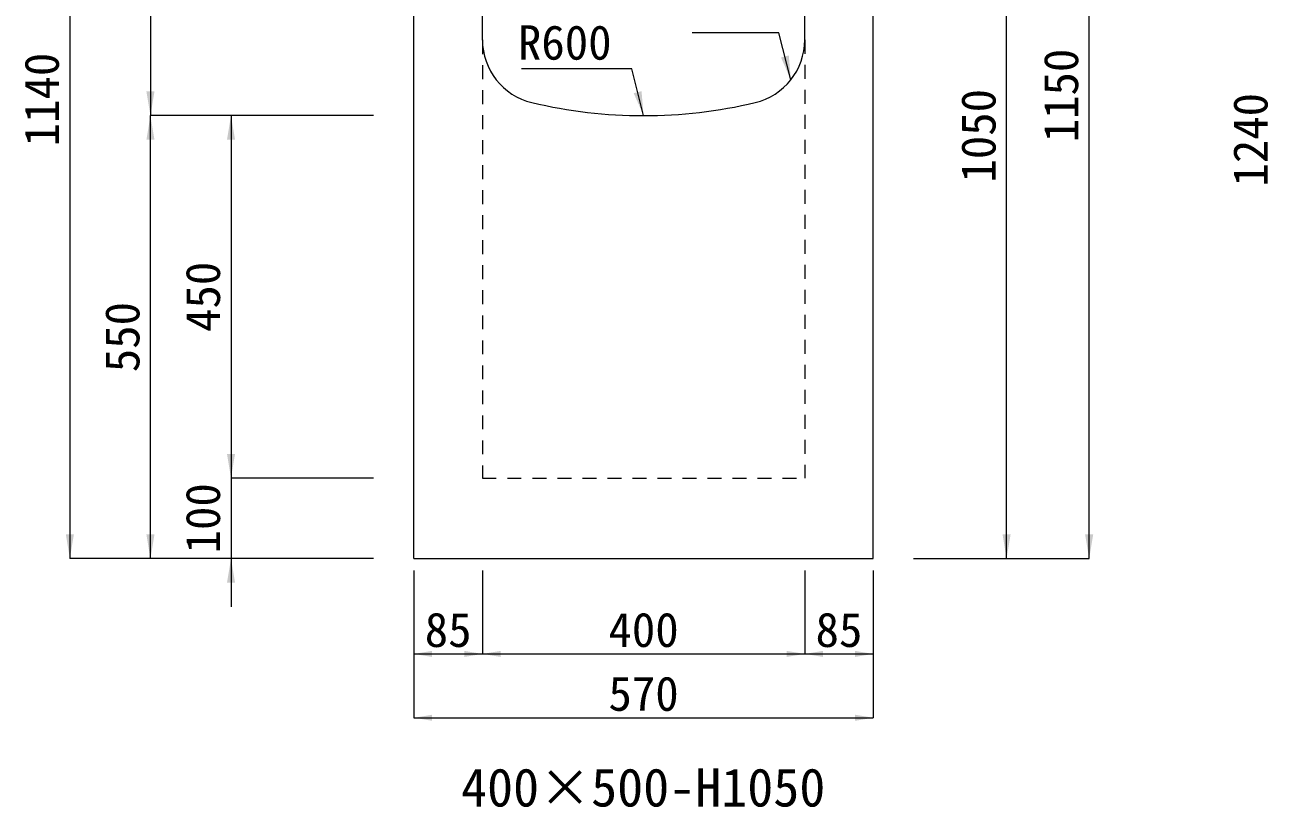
# Model space of a CAD drawing. Units: millimetres at full size. Extents: x -1934 to 78146, y -143454 to -112471.
# Drawn here: x 49884 to 51427, y -136128 to -135157 of the extents above; entities that cross this region are included whole.
import ezdxf
from ezdxf.enums import TextEntityAlignment as Align

# ---------------------------------------------------------------- set-up
doc = ezdxf.new("R2010")
doc.units = ezdxf.units.MM
doc.header["$LTSCALE"] = 23
doc.linetypes.add('USER3', pattern=[1.35, 0.75, -0.6])
for name, color, linetype, lineweight in [('0_2', 7, 'Continuous', 13), ('寸法線', 7, 'Continuous', 13), ('引出線', 4, 'Continuous', 13), ('本体', 2, 'Continuous', 13)]:
    doc.layers.add(name, color=color, linetype=linetype, lineweight=lineweight)
doc.styles.add('ＭＳ ゴシック', font='')
doc.styles.get('ＭＳ ゴシック').set_extended_font_data('MS Gothic')

# ---------------------------------------------------------------- blocks, each defined once
blk = doc.blocks.new('filled_arrow')
at = {"color": 0, "linetype": 'Continuous', "lineweight": -2}
blk.add_solid([(7.5, 1.25), (0, 0), (7.5, -1.25)], dxfattribs=at)

msp = doc.modelspace()

# ---------------------------------------------------------------- linework, layer by layer
at = {"layer": '寸法線'}
for p, q in [((51205.1, -135819.7), (51205.1, -134669.7)), ((49940.14, -134679.7), (49940.14, -135819.7)), ((50040.14, -134769.7), (50040.14, -135269.7)), ((51102.6, -135819.7), (51102.6, -134769.7)), ((50040.14, -135819.7), (50040.14, -135269.7)), ((50317.11, -135269.7), (50040.14, -135269.7)), ((50317.11, -135269.7), (50040.14, -135269.7)), ((50140.14, -135269.7), (50140.14, -135719.7)), ((50317.11, -135269.7), (50140.14, -135269.7)), ((50140.14, -135659.7), (50140.14, -135879.7)), ((50317.11, -135719.7), (50140.14, -135719.7)), ((50317.11, -135719.7), (50140.14, -135719.7)), ((50317.11, -135819.7), (49940.14, -135819.7)), ((50317.11, -135819.7), (50040.14, -135819.7)), ((50317.11, -135819.7), (50140.14, -135819.7)), ((50987.11, -135819.7), (51102.6, -135819.7)), ((50987.11, -135819.7), (51205.1, -135819.7))]:
    msp.add_line(p, q, dxfattribs=at)
at = {"layer": '寸法線', "lineweight": 9}
for p, q in [((50367.11, -135834.7), (50367.11, -135938.09)), ((50367.11, -135834.7), (50367.11, -136017.38)), ((50452.11, -135834.7), (50452.11, -135938.09)), ((50452.11, -135834.7), (50452.11, -135938.09)), ((50852.11, -135834.7), (50852.11, -135938.09)), ((50852.11, -135834.7), (50852.11, -135938.09)), ((50937.11, -135834.7), (50937.11, -135938.09)), ((50937.11, -135834.7), (50937.11, -136017.38)), ((50367.11, -135938.09), (50452.11, -135938.09)), ((50452.11, -135938.09), (50852.11, -135938.09)), ((50852.11, -135938.09), (50937.11, -135938.09)), ((50367.11, -136017.38), (50937.11, -136017.38))]:
    msp.add_line(p, q, dxfattribs=at)
at = {"layer": '引出線'}
for points in [[(50834.87, -135225.28), (50820.16, -135167.07), (50712.47, -135167.07)], [(50652.11, -135269.7), (50637.41, -135211.49), (50500.48, -135211.49)]]:
    msp.add_lwpolyline(points, dxfattribs=at)
at = {"layer": '本体', "lineweight": 20}
for p, q in [((50367.11, -135819.7), (50367.11, -134769.7)), ((50452.11, -135176.13), (50452.11, -134769.7)), ((50852.11, -135175.66), (50852.11, -134769.7)), ((50937.11, -135819.7), (50937.11, -134769.7)), ((50367.11, -135819.7), (50937.11, -135819.7))]:
    msp.add_line(p, q, dxfattribs=at)
at = {"layer": '本体', "linetype": 'USER3', "lineweight": 9}
for p, q in [((50452.11, -135176.13), (50452.11, -135719.7)), ((50852.11, -135175.66), (50852.11, -135719.7)), ((50452.11, -135719.7), (50852.11, -135719.7))]:
    msp.add_line(p, q, dxfattribs=at)
at = {"layer": '本体', "lineweight": 20}
for centre, radius, start, end in [((50532.11, -135175.66), 80, 180, 256.6576), ((50772.11, -135175.66), 80, 283.34225, 0), ((50652.11, -134669.7), 600, 256.6576, 283.34225)]:
    msp.add_arc(centre, radius, start, end, dxfattribs=at)

# ---------------------------------------------------------------- block references
at = {"layer": '寸法線', "xscale": 4, "yscale": 4}
for p, rotation in [((50040.14, -135269.7), 90), ((50040.14, -135269.7), 270), ((50140.14, -135269.7), 270), ((50140.14, -135719.7), 90), ((50140.14, -135719.7), 90), ((49940.14, -135819.7), 90), ((50040.14, -135819.7), 90), ((51102.6, -135819.7), 90), ((51205.1, -135819.7), 90), ((50140.14, -135819.7), 270)]:
    msp.add_blockref('filled_arrow', p, dxfattribs=dict(at, rotation=rotation))
at = {"layer": '寸法線', "lineweight": 9, "xscale": 3, "yscale": 3}
for p in [(50367.11, -135938.09), (50452.11, -135938.09), (50852.11, -135938.09), (50367.11, -136017.38)]:
    msp.add_blockref('filled_arrow', p, dxfattribs=at)
at = {"layer": '寸法線', "lineweight": 9, "xscale": 3, "yscale": 3, "rotation": 180}
for p in [(50452.11, -135938.09), (50852.11, -135938.09), (50937.11, -135938.09), (50937.11, -136017.38)]:
    msp.add_blockref('filled_arrow', p, dxfattribs=at)
at = {"layer": '引出線', "xscale": 4, "yscale": 4, "rotation": 104.2}
for p in [(50834.87, -135225.28), (50652.11, -135269.7)]:
    msp.add_blockref('filled_arrow', p, dxfattribs=at)

# ---------------------------------------------------------------- texts
at = {"layer": '0_2', "style": 'ＭＳ ゴシック'}
msp.add_text('400×500-H1050', height=47.47, dxfattribs=at).set_placement((50651.63, -136103.84), align=Align.MIDDLE_CENTER)
at = {"layer": '寸法線', "style": 'ＭＳ ゴシック'}
for s, p in [('1140', (49905.14, -135249.7)), ('1150', (51170.1, -135244.7)), ('1050', (51067.6, -135294.7)), ('1240', (51405.14, -135299.7)), ('450', (50105.14, -135494.7)), ('550', (50005.14, -135544.7)), ('100', (50105.14, -135769.7))]:
    msp.add_text(s, height=42.72, rotation=90, dxfattribs=at).set_placement(p, align=Align.MIDDLE_CENTER)
for s, p in [('85', (50409.61, -135908.09)), ('400', (50652.11, -135908.09)), ('85', (50894.61, -135908.09)), ('570', (50652.11, -135987.38))]:
    msp.add_text(s, height=42.72, dxfattribs=at).set_placement(p, align=Align.MIDDLE_CENTER)
at = {"layer": '引出線', "style": 'ＭＳ ゴシック'}
msp.add_text('R600', height=42.72, dxfattribs=at).set_placement((50612.41, -135157.49), align=Align.TOP_RIGHT)

doc.saveas('drawing.dxf')
